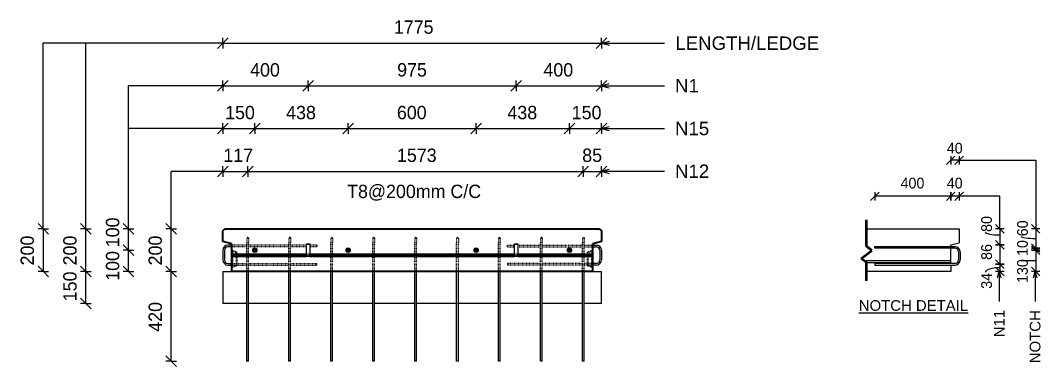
# Model space of a CAD drawing. Header units: millimetres. Extents: x -1273 to 12371, y 1067 to 19111.
# Drawn here: x 2409 to 7192, y 17490 to 19111 of the extents above; entities that cross this region are included whole.
import ezdxf

# ---------------------------------------------------------------- set-up
doc = ezdxf.new("R2010")
doc.units = ezdxf.units.MM
doc.linetypes.add('Dash', pattern=[6.36, 3.18, -3.18])
for name, color, linetype, lineweight in [('A-ANNO-DIMS', 211, 'Continuous', 9), ('A-ANNO-DIMS-25', 211, 'Continuous', 9), ('A-DETL', 90, 'Continuous', 18), ('A-DETL-MBND', 5, 'Continuous', 18), ('A-GENM', 13, 'Continuous', 18), ('A-WALL', 113, 'Continuous', 25), ('A-WALL-HDLN', 110, 'Dash', 25), ('G-ANNO-TEXT', 231, 'Continuous', 9), ('S-BEAM', 12, 'Continuous', 18), ('S-BEAM-HDLN', 1, 'Dash', 18), ('S-RBAR', 171, 'Continuous', 18)]:
    doc.layers.add(name, color=color, linetype=linetype, lineweight=lineweight)
doc.styles.add('Arial', font='arial.ttf', dxfattribs={"height": 62.5})
doc.styles.add('Arial_1', font='arial.ttf', dxfattribs={"height": 50})
doc.styles.add('Nirmala UI Semilight', font='NirmalaS.ttf', dxfattribs={"height": 62.5})
doc.styles.add('Nirmala UI Semilight_1', font='NirmalaS.ttf', dxfattribs={"height": 50})
doc.dimstyles.new('Arrow_Filled_-_2_5_NI_UI', dxfattribs={"dimscale": 304.8, "dimtxt": 65.460247, "dimasz": 0.164042, "dimexe": 0.082021, "dimexo": 0.0625, "dimgap": 0.082021, "dimtad": 1, "dimdec": 4, "dimzin": 0, "dimdsep": 46, "dimtxsty": 'Nirmala UI Semilight', "dimblk1": 'OBLIQUE', "dimblk2": 'OBLIQUE', "dimsah": 1, "dimcen": 0.09, "dimazin": 0, "dimtfac": 1, "dimtdec": 4, "dimtix": 1, "dimtmove": 0, "dimatfit": 3, "dimfxl": 0.082021, "dimfxlon": 1, "dimtvp": 1, "dimtolj": 1, "dimtzin": 0, "dimarcsym": 2})
doc.dimstyles.new('Arrow_Filled_-_2_5_NI_UI_1', dxfattribs={"dimscale": 304.8, "dimtxt": 65.460247, "dimasz": 0.164042, "dimexe": 0.082021, "dimexo": 0.0625, "dimgap": 0.082021, "dimtad": 1, "dimdec": 4, "dimzin": 0, "dimdsep": 46, "dimtxsty": 'Nirmala UI Semilight', "dimblk1": 'OBLIQUE', "dimblk2": 'OBLIQUE', "dimsah": 1, "dimcen": 0.09, "dimazin": 0, "dimtfac": 1, "dimtdec": 4, "dimtix": 1, "dimtmove": 2, "dimatfit": 3, "dimfxl": 0.082021, "dimfxlon": 1, "dimtvp": 1, "dimtolj": 1, "dimtzin": 0, "dimarcsym": 2})

# ---------------------------------------------------------------- blocks, each defined once
blk = doc.blocks.new('RR spread anchor face based - RR-SA-7_5-260-1726841-Elevation Top Copy 1')
at = {"layer": 'A-GENM'}
for p, q in [((-314.2, 18063.1), (-314.2, 18065.6)), ((-314.2, 18065.6), (-298.2, 18065.6)), ((-314.2, 18008.1), (-314.2, 18063.1)), ((-314.2, 18063.1), (-298.2, 18063.1)), ((-298.2, 18065.6), (-298.2, 18063.1)), ((-298.2, 18063.1), (-298.2, 18008.1)), ((-314.2, 18005.6), (-314.2, 18008.1)), ((-314.2, 18008.1), (-298.2, 18008.1)), ((-298.2, 18005.6), (-314.2, 18005.6)), ((-298.2, 18008.1), (-298.2, 18005.6))]:
    blk.add_line(p, q, dxfattribs=at)
blk = doc.blocks.new('DIMBLOCK13-Elevation Top Copy 1')
at = {"layer": 'A-ANNO-DIMS-25'}
for p, q in [((3358.2, 18404.4), (3383.2, 18429.4)), ((3358.2, 18404.4), (3358.2, 18429.4)), ((3475.2, 18404.4), (3500.2, 18429.4)), ((3475.2, 18404.4), (3475.2, 18429.4)), ((3358.2, 18404.4), (3333.2, 18379.4)), ((3358.2, 18404.4), (3475.2, 18404.4)), ((3358.2, 18404.4), (3358.2, 18379.4)), ((3475.2, 18404.4), (3450.2, 18379.4)), ((3475.2, 18404.4), (3475.2, 18379.4))]:
    blk.add_line(p, q, dxfattribs=at)
at = {"layer": 'A-ANNO-DIMS-25', "color": 0, "insert": (3360.8, 18510.9), "char_height": 62.5, "width": 134.253, "attachment_point": 1, "line_spacing_factor": 1.142579, "style": 'Nirmala UI Semilight'}
blk.add_mtext('117', dxfattribs=at)
blk = doc.blocks.new('_Oblique')
at = {"color": 0, "linetype": 'ByBlock', "lineweight": -2}
blk.add_line((-0.5, -0.5), (0.5, 0.5), dxfattribs=at)
blk = doc.blocks.new('DIMBLOCK14-Elevation Top Copy 1')
at = {"layer": 'A-ANNO-DIMS-25'}
for p, q in [((3475.2, 18404.4), (3500.2, 18429.4)), ((3475.2, 18404.4), (3475.2, 18429.4)), ((5048.2, 18404.4), (5073.2, 18429.4)), ((5048.2, 18404.4), (5048.2, 18429.4)), ((3475.2, 18404.4), (3450.2, 18379.4)), ((3475.2, 18404.4), (5048.2, 18404.4)), ((3475.2, 18404.4), (3475.2, 18379.4)), ((5048.2, 18404.4), (5023.2, 18379.4)), ((5048.2, 18404.4), (5048.2, 18379.4))]:
    blk.add_line(p, q, dxfattribs=at)
at = {"layer": 'A-ANNO-DIMS-25', "color": 0, "char_height": 62.5, "attachment_point": 1, "line_spacing_factor": 1.142579, "style": 'Nirmala UI Semilight'}
for s, insert, width in [('1573', (4174.8, 18510.9), 208.521), ('T8@200mm C/C', (3941, 18341.9), 769.812)]:
    blk.add_mtext(s, dxfattribs=dict(at, insert=insert, width=width))
blk = doc.blocks.new('DIMBLOCK15-Elevation Top Copy 1')
at = {"layer": 'A-ANNO-DIMS-25'}
for p, q in [((5048.2, 18404.4), (5073.2, 18429.4)), ((5048.2, 18404.4), (5048.2, 18429.4)), ((5133.2, 18404.4), (5158.2, 18429.4)), ((5133.2, 18404.4), (5133.2, 18429.4)), ((5048.2, 18404.4), (5023.2, 18379.4)), ((5048.2, 18404.4), (5133.2, 18404.4)), ((5048.2, 18404.4), (5048.2, 18379.4)), ((5133.2, 18404.4), (5108.2, 18379.4)), ((5133.2, 18404.4), (5133.2, 18379.4))]:
    blk.add_line(p, q, dxfattribs=at)
at = {"layer": 'A-ANNO-DIMS-25', "color": 0, "insert": (5043.1, 18510.9), "char_height": 62.5, "width": 114.258, "attachment_point": 1, "line_spacing_factor": 1.142579, "style": 'Nirmala UI Semilight'}
blk.add_mtext('85', dxfattribs=at)
blk = doc.blocks.new('DIMBLOCK16-Elevation Top Copy 1')
at = {"layer": 'A-ANNO-DIMS-25'}
for p, q in [((3358.2, 18604.4), (3383.2, 18629.4)), ((3358.2, 18604.4), (3358.2, 18629.4)), ((3508.2, 18604.4), (3533.2, 18629.4)), ((3508.2, 18604.4), (3508.2, 18629.4)), ((3358.2, 18604.4), (3333.2, 18579.4)), ((3358.2, 18604.4), (3508.2, 18604.4)), ((3358.2, 18604.4), (3358.2, 18579.4)), ((3508.2, 18604.4), (3483.2, 18579.4)), ((3508.2, 18604.4), (3508.2, 18579.4))]:
    blk.add_line(p, q, dxfattribs=at)
at = {"layer": 'A-ANNO-DIMS-25', "color": 0, "insert": (3369, 18710.9), "char_height": 62.5, "width": 154.248, "attachment_point": 1, "line_spacing_factor": 1.142579, "style": 'Nirmala UI Semilight'}
blk.add_mtext('150', dxfattribs=at)
blk = doc.blocks.new('DIMBLOCK17-Elevation Top Copy 1')
at = {"layer": 'A-ANNO-DIMS-25'}
for p, q in [((3508.2, 18604.4), (3533.2, 18629.4)), ((3508.2, 18604.4), (3508.2, 18629.4)), ((3945.7, 18604.4), (3970.7, 18629.4)), ((3945.7, 18604.4), (3945.7, 18629.4)), ((3508.2, 18604.4), (3483.2, 18579.4)), ((3508.2, 18604.4), (3945.7, 18604.4)), ((3508.2, 18604.4), (3508.2, 18579.4)), ((3945.7, 18604.4), (3920.7, 18579.4)), ((3945.7, 18604.4), (3945.7, 18579.4))]:
    blk.add_line(p, q, dxfattribs=at)
at = {"layer": 'A-ANNO-DIMS-25', "color": 0, "insert": (3655, 18710.9), "char_height": 62.5, "width": 172.815, "attachment_point": 1, "line_spacing_factor": 1.142579, "style": 'Nirmala UI Semilight'}
blk.add_mtext('438', dxfattribs=at)
blk = doc.blocks.new('DIMBLOCK18-Elevation Top Copy 1')
at = {"layer": 'A-ANNO-DIMS-25'}
for p, q in [((3945.7, 18604.4), (3970.7, 18629.4)), ((3945.7, 18604.4), (3945.7, 18629.4)), ((4545.7, 18604.4), (4570.7, 18629.4)), ((4545.7, 18604.4), (4545.7, 18629.4)), ((3945.7, 18604.4), (3920.7, 18579.4)), ((3945.7, 18604.4), (4545.7, 18604.4)), ((3945.7, 18604.4), (3945.7, 18579.4)), ((4545.7, 18604.4), (4520.7, 18579.4)), ((4545.7, 18604.4), (4545.7, 18579.4))]:
    blk.add_line(p, q, dxfattribs=at)
at = {"layer": 'A-ANNO-DIMS-25', "color": 0, "insert": (4174.3, 18710.9), "char_height": 62.5, "width": 171.387, "attachment_point": 1, "line_spacing_factor": 1.142579, "style": 'Nirmala UI Semilight'}
blk.add_mtext('600', dxfattribs=at)
blk = doc.blocks.new('DIMBLOCK19-Elevation Top Copy 1')
at = {"layer": 'A-ANNO-DIMS-25'}
for p, q in [((4545.7, 18604.4), (4570.7, 18629.4)), ((4545.7, 18604.4), (4545.7, 18629.4)), ((4983.2, 18604.4), (5008.2, 18629.4)), ((4983.2, 18604.4), (4983.2, 18629.4)), ((4545.7, 18604.4), (4520.7, 18579.4)), ((4545.7, 18604.4), (4983.2, 18604.4)), ((4545.7, 18604.4), (4545.7, 18579.4)), ((4983.2, 18604.4), (4958.2, 18579.4)), ((4983.2, 18604.4), (4983.2, 18579.4))]:
    blk.add_line(p, q, dxfattribs=at)
at = {"layer": 'A-ANNO-DIMS-25', "color": 0, "insert": (4692.5, 18710.9), "char_height": 62.5, "width": 172.815, "attachment_point": 1, "line_spacing_factor": 1.142579, "style": 'Nirmala UI Semilight'}
blk.add_mtext('438', dxfattribs=at)
blk = doc.blocks.new('DIMBLOCK20-Elevation Top Copy 1')
at = {"layer": 'A-ANNO-DIMS-25'}
for p, q in [((4983.2, 18604.4), (5008.2, 18629.4)), ((4983.2, 18604.4), (4983.2, 18629.4)), ((5133.2, 18604.4), (5158.2, 18629.4)), ((5133.2, 18604.4), (5133.2, 18629.4)), ((4983.2, 18604.4), (4958.2, 18579.4)), ((4983.2, 18604.4), (5133.2, 18604.4)), ((4983.2, 18604.4), (4983.2, 18579.4)), ((5133.2, 18604.4), (5108.2, 18579.4)), ((5133.2, 18604.4), (5133.2, 18579.4))]:
    blk.add_line(p, q, dxfattribs=at)
at = {"layer": 'A-ANNO-DIMS-25', "color": 0, "insert": (4994, 18710.9), "char_height": 62.5, "width": 154.248, "attachment_point": 1, "line_spacing_factor": 1.142579, "style": 'Nirmala UI Semilight'}
blk.add_mtext('150', dxfattribs=at)
blk = doc.blocks.new('DIMBLOCK21-Elevation Top Copy 1')
at = {"layer": 'A-ANNO-DIMS-25'}
for p, q in [((3358.2, 18804.4), (3333.2, 18779.4)), ((3358.2, 18804.4), (3383.2, 18829.4)), ((3358.2, 18804.4), (3358.2, 18829.4)), ((3358.2, 18804.4), (3758.2, 18804.4)), ((3358.2, 18804.4), (3358.2, 18779.4)), ((3758.2, 18804.4), (3733.2, 18779.4)), ((3758.2, 18804.4), (3783.2, 18829.4)), ((3758.2, 18804.4), (3758.2, 18829.4)), ((3758.2, 18804.4), (3758.2, 18779.4))]:
    blk.add_line(p, q, dxfattribs=at)
at = {"layer": 'A-ANNO-DIMS-25', "color": 0, "insert": (3486.2, 18910.9), "char_height": 62.5, "width": 172.815, "attachment_point": 1, "line_spacing_factor": 1.142579, "style": 'Nirmala UI Semilight'}
blk.add_mtext('400', dxfattribs=at)
blk = doc.blocks.new('DIMBLOCK22-Elevation Top Copy 1')
at = {"layer": 'A-ANNO-DIMS-25'}
for p, q in [((3758.2, 18804.4), (3733.2, 18779.4)), ((3758.2, 18804.4), (3783.2, 18829.4)), ((3758.2, 18804.4), (3758.2, 18829.4)), ((3758.2, 18804.4), (4733.2, 18804.4)), ((3758.2, 18804.4), (3758.2, 18779.4)), ((4733.2, 18804.4), (4708.2, 18779.4)), ((4733.2, 18804.4), (4758.2, 18829.4)), ((4733.2, 18804.4), (4733.2, 18829.4)), ((4733.2, 18804.4), (4733.2, 18779.4))]:
    blk.add_line(p, q, dxfattribs=at)
at = {"layer": 'A-ANNO-DIMS-25', "color": 0, "insert": (4175.5, 18910.9), "char_height": 62.5, "width": 168.53, "attachment_point": 1, "line_spacing_factor": 1.142579, "style": 'Nirmala UI Semilight'}
blk.add_mtext('975', dxfattribs=at)
blk = doc.blocks.new('DIMBLOCK23-Elevation Top Copy 1')
at = {"layer": 'A-ANNO-DIMS-25'}
for p, q in [((4733.2, 18804.4), (4708.2, 18779.4)), ((4733.2, 18804.4), (4758.2, 18829.4)), ((4733.2, 18804.4), (4733.2, 18829.4)), ((4733.2, 18804.4), (5133.2, 18804.4)), ((4733.2, 18804.4), (4733.2, 18779.4)), ((5133.2, 18804.4), (5108.2, 18779.4)), ((5133.2, 18804.4), (5158.2, 18829.4)), ((5133.2, 18804.4), (5133.2, 18829.4)), ((5133.2, 18804.4), (5133.2, 18779.4))]:
    blk.add_line(p, q, dxfattribs=at)
at = {"layer": 'A-ANNO-DIMS-25', "color": 0, "insert": (4861.2, 18910.9), "char_height": 62.5, "width": 172.815, "attachment_point": 1, "line_spacing_factor": 1.142579, "style": 'Nirmala UI Semilight'}
blk.add_mtext('400', dxfattribs=at)
blk = doc.blocks.new('DIMBLOCK24-Elevation Top Copy 1')
at = {"layer": 'A-ANNO-DIMS-25'}
for p, q in [((3358.2, 19004.4), (3333.2, 18979.4)), ((3358.2, 19004.4), (3383.2, 19029.4)), ((3358.2, 19004.4), (3358.2, 19029.4)), ((3358.2, 19004.4), (5133.2, 19004.4)), ((3358.2, 19004.4), (3358.2, 18979.4)), ((5133.2, 19004.4), (5108.2, 18979.4)), ((5133.2, 19004.4), (5158.2, 19029.4)), ((5133.2, 19004.4), (5133.2, 19029.4)), ((5133.2, 19004.4), (5133.2, 18979.4))]:
    blk.add_line(p, q, dxfattribs=at)
at = {"layer": 'A-ANNO-DIMS-25', "color": 0, "insert": (4160.1, 19110.9), "char_height": 62.5, "width": 205.664, "attachment_point": 1, "line_spacing_factor": 1.142579, "style": 'Nirmala UI Semilight'}
blk.add_mtext('1775', dxfattribs=at)
blk = doc.blocks.new('DIMBLOCK25-Elevation Top Copy 1')
at = {"layer": 'A-ANNO-DIMS-25'}
for p, q in [((3116.7, 17935.4), (3091.7, 17960.4)), ((3116.7, 17935.4), (3091.7, 17935.4)), ((3116.7, 17515.4), (3116.7, 17935.4)), ((3116.7, 17935.4), (3141.7, 17910.4)), ((3116.7, 17935.4), (3141.7, 17935.4)), ((3116.7, 17515.4), (3091.7, 17540.4)), ((3116.7, 17515.4), (3091.7, 17515.4)), ((3116.7, 17515.4), (3141.7, 17490.4)), ((3116.7, 17515.4), (3141.7, 17515.4))]:
    blk.add_line(p, q, dxfattribs=at)
at = {"layer": 'A-ANNO-DIMS-25', "color": 0, "insert": (3010.1, 17653.4), "char_height": 62.5, "width": 172.815, "attachment_point": 1, "rotation": 90, "line_spacing_factor": 1.142579, "style": 'Nirmala UI Semilight'}
blk.add_mtext('420', dxfattribs=at)
blk = doc.blocks.new('DIMBLOCK26-Elevation Top Copy 1')
at = {"layer": 'A-ANNO-DIMS-25'}
for p, q in [((3116.7, 18135.4), (3091.7, 18160.4)), ((3116.7, 18135.4), (3091.7, 18135.4)), ((3116.7, 17935.4), (3116.7, 18135.4)), ((3116.7, 18135.4), (3141.7, 18110.4)), ((3116.7, 18135.4), (3141.7, 18135.4)), ((3116.7, 17935.4), (3091.7, 17960.4)), ((3116.7, 17935.4), (3091.7, 17935.4)), ((3116.7, 17935.4), (3141.7, 17910.4)), ((3116.7, 17935.4), (3141.7, 17935.4))]:
    blk.add_line(p, q, dxfattribs=at)
at = {"layer": 'A-ANNO-DIMS-25', "color": 0, "insert": (3010.1, 17964), "char_height": 62.5, "width": 171.387, "attachment_point": 1, "rotation": 90, "line_spacing_factor": 1.142579, "style": 'Nirmala UI Semilight'}
blk.add_mtext('200', dxfattribs=at)
blk = doc.blocks.new('DIMBLOCK27-Elevation Top Copy 1')
at = {"layer": 'A-ANNO-DIMS-25'}
for p, q in [((2916.7, 18035.4), (2891.7, 18060.4)), ((2916.7, 18035.4), (2891.7, 18035.4)), ((2916.7, 17935.4), (2916.7, 18035.4)), ((2916.7, 18035.4), (2941.7, 18010.4)), ((2916.7, 18035.4), (2941.7, 18035.4)), ((2916.7, 17935.4), (2891.7, 17960.4)), ((2916.7, 17935.4), (2891.7, 17935.4)), ((2916.7, 17935.4), (2941.7, 17910.4)), ((2916.7, 17935.4), (2941.7, 17935.4))]:
    blk.add_line(p, q, dxfattribs=at)
at = {"layer": 'A-ANNO-DIMS-25', "color": 0, "insert": (2810.1, 17891.9), "char_height": 62.5, "width": 154.248, "attachment_point": 1, "rotation": 90, "line_spacing_factor": 1.142579, "style": 'Nirmala UI Semilight'}
blk.add_mtext('100', dxfattribs=at)
blk = doc.blocks.new('DIMBLOCK28-Elevation Top Copy 1')
at = {"layer": 'A-ANNO-DIMS-25'}
for p, q in [((2916.7, 18135.4), (2891.7, 18160.4)), ((2916.7, 18135.4), (2891.7, 18135.4)), ((2916.7, 18035.4), (2916.7, 18135.4)), ((2916.7, 18135.4), (2941.7, 18110.4)), ((2916.7, 18135.4), (2941.7, 18135.4)), ((2916.7, 18035.4), (2891.7, 18060.4)), ((2916.7, 18035.4), (2891.7, 18035.4)), ((2916.7, 18035.4), (2941.7, 18010.4)), ((2916.7, 18035.4), (2941.7, 18035.4))]:
    blk.add_line(p, q, dxfattribs=at)
at = {"layer": 'A-ANNO-DIMS-25', "color": 0, "insert": (2810.1, 18049.1), "char_height": 62.5, "width": 154.248, "attachment_point": 1, "rotation": 90, "line_spacing_factor": 1.142579, "style": 'Nirmala UI Semilight'}
blk.add_mtext('100', dxfattribs=at)
blk = doc.blocks.new('DIMBLOCK29-Elevation Top Copy 1')
at = {"layer": 'A-ANNO-DIMS-25'}
for p, q in [((2716.7, 17935.4), (2691.7, 17960.4)), ((2716.7, 17935.4), (2691.7, 17935.4)), ((2716.7, 17785.4), (2716.7, 17935.4)), ((2716.7, 17935.4), (2741.7, 17910.4)), ((2716.7, 17935.4), (2741.7, 17935.4)), ((2716.7, 17785.4), (2691.7, 17810.4)), ((2716.7, 17785.4), (2691.7, 17785.4)), ((2716.7, 17785.4), (2741.7, 17760.4)), ((2716.7, 17785.4), (2741.7, 17785.4))]:
    blk.add_line(p, q, dxfattribs=at)
at = {"layer": 'A-ANNO-DIMS-25', "color": 0, "insert": (2610.1, 17796.2), "char_height": 62.5, "width": 154.248, "attachment_point": 1, "rotation": 90, "line_spacing_factor": 1.142579, "style": 'Nirmala UI Semilight'}
blk.add_mtext('150', dxfattribs=at)
blk = doc.blocks.new('DIMBLOCK30-Elevation Top Copy 1')
at = {"layer": 'A-ANNO-DIMS-25'}
for p, q in [((2716.7, 18135.4), (2691.7, 18160.4)), ((2716.7, 18135.4), (2691.7, 18135.4)), ((2716.7, 17935.4), (2716.7, 18135.4)), ((2716.7, 18135.4), (2741.7, 18110.4)), ((2716.7, 18135.4), (2741.7, 18135.4)), ((2716.7, 17935.4), (2691.7, 17960.4)), ((2716.7, 17935.4), (2691.7, 17935.4)), ((2716.7, 17935.4), (2741.7, 17910.4)), ((2716.7, 17935.4), (2741.7, 17935.4))]:
    blk.add_line(p, q, dxfattribs=at)
at = {"layer": 'A-ANNO-DIMS-25', "color": 0, "insert": (2610.1, 17964), "char_height": 62.5, "width": 171.387, "attachment_point": 1, "rotation": 90, "line_spacing_factor": 1.142579, "style": 'Nirmala UI Semilight'}
blk.add_mtext('200', dxfattribs=at)
blk = doc.blocks.new('DIMBLOCK31-Elevation Top Copy 1')
at = {"layer": 'A-ANNO-DIMS-25'}
for p, q in [((2516.7, 18135.4), (2491.7, 18160.4)), ((2516.7, 18135.4), (2491.7, 18135.4)), ((2516.7, 17935.4), (2516.7, 18135.4)), ((2516.7, 18135.4), (2541.7, 18110.4)), ((2516.7, 18135.4), (2541.7, 18135.4)), ((2516.7, 17935.4), (2491.7, 17960.4)), ((2516.7, 17935.4), (2491.7, 17935.4)), ((2516.7, 17935.4), (2541.7, 17910.4)), ((2516.7, 17935.4), (2541.7, 17935.4))]:
    blk.add_line(p, q, dxfattribs=at)
at = {"layer": 'A-ANNO-DIMS-25', "color": 0, "insert": (2410.1, 17964), "char_height": 62.5, "width": 171.387, "attachment_point": 1, "rotation": 90, "line_spacing_factor": 1.142579, "style": 'Nirmala UI Semilight'}
blk.add_mtext('200', dxfattribs=at)

msp = doc.modelspace()

# ---------------------------------------------------------------- hatches: boundary and pattern name
at = {"layer": 'S-RBAR'}
h = msp.add_hatch(color=256, dxfattribs=at)
edge = h.paths.add_edge_path()
edge.add_arc((3508.24656, 18035.4305), 10, 0, 360)
for points in [[(3508.24656, 18025.4305), (3515.31763, 18028.35943), (3518.24656, 18035.4305), (3515.31763, 18042.50157), (3508.24656, 18045.4305), (3501.1755, 18042.50157), (3498.24656, 18035.4305), (3501.1755, 18028.35943)], [(3945.74656, 18025.4305), (3952.81763, 18028.35943), (3955.74656, 18035.4305), (3952.81763, 18042.50157), (3945.74656, 18045.4305), (3938.6755, 18042.50157), (3935.74656, 18035.4305), (3938.6755, 18028.35943)], [(4545.74656, 18025.4305), (4552.81763, 18028.35943), (4555.74656, 18035.4305), (4552.81763, 18042.50157), (4545.74656, 18045.4305), (4538.6755, 18042.50157), (4535.74656, 18035.4305), (4538.6755, 18028.35943)], [(4983.24656, 18025.4305), (4990.31763, 18028.35943), (4993.24656, 18035.4305), (4990.31763, 18042.50157), (4983.24656, 18045.4305), (4976.1755, 18042.50157), (4973.24656, 18035.4305), (4976.1755, 18028.35943)]]:
    msp.add_hatch(color=256, dxfattribs=at).paths.add_polyline_path(points)
h = msp.add_hatch(color=256, dxfattribs=at)
edge = h.paths.add_edge_path()
edge.add_arc((3945.74656, 18035.4305), 10, 0, 360)
h = msp.add_hatch(color=256, dxfattribs=at)
edge = h.paths.add_edge_path()
edge.add_arc((4545.74656, 18035.4305), 10, 0, 360)
h = msp.add_hatch(color=256, dxfattribs=at)
edge = h.paths.add_edge_path()
edge.add_arc((4983.24656, 18035.4305), 10, 0, 360)

# ---------------------------------------------------------------- linework, layer by layer
at = {"layer": 'A-DETL', "color": 7}
for p, q in [((6770.74777, 18456.10216), (6790.74777, 18476.10216)), ((6770.74777, 18476.10216), (6770.74777, 18456.10216)), ((6830.74777, 18476.10216), (6810.74777, 18456.10216)), ((6810.74777, 18476.10216), (6810.74777, 18456.10216)), ((6770.74777, 18456.10216), (6750.74777, 18436.10216)), ((6810.74777, 18456.10216), (6770.74777, 18456.10216)), ((6770.74777, 18456.10216), (6770.74777, 18436.10216)), ((6810.74777, 18456.10216), (6790.74777, 18436.10216)), ((6810.74777, 18456.10216), (6810.74777, 18436.10216)), ((6810.74777, 18456.10216), (7168.99593, 18456.10216)), ((7168.99593, 18456.10216), (7168.99593, 18135.4305)), ((6414.74777, 18287.54776), (6394.74777, 18267.54776)), ((6414.74777, 18307.54776), (6414.74777, 18287.54776)), ((6414.74777, 18287.54776), (6434.74777, 18307.54776)), ((6770.74777, 18287.54776), (6414.74777, 18287.54776)), ((6414.74777, 18287.54776), (6414.74777, 18267.54776)), ((6770.74777, 18287.54776), (6750.74777, 18267.54776)), ((6750.74777, 18267.54776), (6770.74777, 18287.54776)), ((6770.74777, 18287.54776), (6770.74777, 18307.54776)), ((6770.74777, 18307.54776), (6770.74777, 18287.54776)), ((6770.74777, 18287.54776), (6790.74777, 18307.54776)), ((6790.74777, 18307.54776), (6770.74777, 18287.54776)), ((6810.74777, 18287.54776), (6770.74777, 18287.54776)), ((6770.74777, 18287.54776), (6770.74777, 18267.54776)), ((6770.74777, 18267.54776), (6770.74777, 18287.54776)), ((6790.74777, 18267.54776), (6810.74777, 18287.54776)), ((6810.74777, 18307.54776), (6810.74777, 18287.54776)), ((6810.74777, 18287.54776), (6830.74777, 18307.54776)), ((6810.74777, 18287.54776), (6810.74777, 18267.54776)), ((7000.65313, 18287.54776), (6810.74777, 18287.54776)), ((7000.65313, 18135.4305), (7000.65313, 18287.54776)), ((6375.74777, 18135.4305), (6810.74777, 18135.4305)), ((6810.74777, 18135.4305), (6810.74777, 18070.4305)), ((7000.65313, 18135.4305), (6980.65313, 18155.4305)), ((7000.65313, 18135.4305), (6980.65313, 18135.4305)), ((7020.65313, 18115.4305), (7000.65313, 18135.4305)), ((7000.65313, 18135.4305), (7000.65313, 18060.56257)), ((7020.65313, 18135.4305), (7000.65313, 18135.4305)), ((7168.99593, 18135.4305), (7148.99593, 18155.4305)), ((7168.99593, 18135.4305), (7148.99593, 18135.4305)), ((7188.99593, 18115.4305), (7168.99593, 18135.4305)), ((7168.99593, 18135.4305), (7168.99593, 18045.4305)), ((7188.99593, 18135.4305), (7168.99593, 18135.4305)), ((7000.65313, 18060.56257), (6980.65313, 18080.56257)), ((6980.65313, 18080.56257), (7000.65313, 18060.56257)), ((6414.74777, 18044.06257), (6414.74777, 18052.06257)), ((6414.74777, 18052.06257), (6790.74777, 18052.06257)), ((6790.74777, 18044.06257), (6414.74777, 18044.06257)), ((6770.74777, 18060.4305), (6810.74777, 18070.4305)), ((6770.74777, 17973.4305), (6770.74777, 18060.4305)), ((7000.65313, 18060.56257), (6980.65313, 18060.56257)), ((6980.65313, 18060.56257), (7000.65313, 18060.56257)), ((7000.65313, 18060.56257), (7020.65313, 18060.56257)), ((7020.65313, 18060.56257), (7000.65313, 18060.56257)), ((7000.65313, 18060.56257), (7020.65313, 18040.56257)), ((7020.65313, 18040.56257), (7000.65313, 18060.56257)), ((7000.65313, 18060.56257), (7000.65313, 17969.4305)), ((7168.99593, 18045.4305), (7148.99593, 18065.4305)), ((7148.99593, 18065.4305), (7168.99593, 18045.4305)), ((7168.99593, 18035.4305), (7148.99593, 18055.4305)), ((7148.99593, 18055.4305), (7168.99593, 18035.4305)), ((7168.99593, 18045.4305), (7148.99593, 18045.4305)), ((7148.99593, 18045.4305), (7168.99593, 18045.4305)), ((7168.99593, 18035.4305), (7148.99593, 18035.4305)), ((7148.99593, 18035.4305), (7168.99593, 18035.4305)), ((7168.99593, 18045.4305), (7188.99593, 18045.4305)), ((7188.99593, 18045.4305), (7168.99593, 18045.4305)), ((7168.99593, 18045.4305), (7188.99593, 18025.4305)), ((7188.99593, 18025.4305), (7168.99593, 18045.4305)), ((7168.99593, 18045.4305), (7168.99593, 18035.4305)), ((7168.99593, 18035.4305), (7188.99593, 18035.4305)), ((7188.99593, 18035.4305), (7168.99593, 18035.4305)), ((7168.99593, 18035.4305), (7188.99593, 18015.4305)), ((7188.99593, 18015.4305), (7168.99593, 18035.4305)), ((7168.99593, 18035.4305), (7168.99593, 17935.4305)), ((6770.74777, 17985.55017), (6364.78821, 17985.55017)), ((6806.74777, 18028.06257), (6806.74777, 17989.4305)), ((6814.74777, 18028.06257), (6814.74777, 17989.4305)), ((7000.65313, 17969.4305), (6980.65313, 17989.4305)), ((6980.65313, 17989.4305), (7000.65313, 17969.4305)), ((6770.74777, 17975.55017), (6375.74777, 17975.55017)), ((6790.74777, 17973.4305), (6414.74777, 17973.4305)), ((6414.74777, 17973.4305), (6414.74777, 17965.4305)), ((6414.74777, 17965.4305), (6790.74777, 17965.4305)), ((6770.74777, 17965.4305), (6770.74777, 17935.4305)), ((7000.65313, 17969.4305), (6980.65313, 17969.4305)), ((6980.65313, 17969.4305), (7000.65313, 17969.4305)), ((7000.65313, 17935.4305), (6980.65313, 17955.4305)), ((6989.68624, 17906.51119), (6997.72472, 17936.51119)), ((6997.72472, 17936.51119), (6997.72472, 17795.96958)), ((6997.72472, 17936.51119), (7005.7632, 17906.51119)), ((7000.65313, 17969.4305), (7020.65313, 17969.4305)), ((7020.65313, 17969.4305), (7000.65313, 17969.4305)), ((7000.65313, 17969.4305), (7020.65313, 17949.4305)), ((7020.65313, 17949.4305), (7000.65313, 17969.4305)), ((7000.65313, 17969.4305), (7000.65313, 17935.4305)), ((7168.99593, 17935.4305), (7148.99593, 17955.4305)), ((7158.02905, 17906.51119), (7166.06753, 17936.51119)), ((7166.06753, 17936.51119), (7166.06753, 17795.96958)), ((7166.06753, 17936.51119), (7174.106, 17906.51119)), ((6770.74777, 17935.4305), (6375.74777, 17935.4305)), ((7000.65313, 17935.4305), (6980.65313, 17935.4305)), ((7020.65313, 17935.4305), (7000.65313, 17935.4305)), ((7000.65313, 17935.4305), (7020.65313, 17915.4305)), ((7168.99593, 17935.4305), (7148.99593, 17935.4305)), ((7188.99593, 17935.4305), (7168.99593, 17935.4305)), ((7168.99593, 17935.4305), (7188.99593, 17915.4305)), ((6997.72472, 17795.96958), (6997.72472, 17794.56958)), ((7166.06753, 17795.96958), (7166.06753, 17794.67791))]:
    msp.add_line(p, q, dxfattribs=at)
at = {"layer": 'A-DETL', "color": 250, "lineweight": 35}
for p, q in [((6375.74777, 18053.5305), (6375.74777, 18177.54776)), ((6350.34777, 17996.3805), (6401.14777, 18034.4805)), ((6401.14777, 18034.4805), (6375.74777, 18053.5305)), ((6375.74777, 17977.3305), (6350.34777, 17996.3805)), ((6375.74777, 17892.3305), (6375.74777, 17977.3305))]:
    msp.add_line(p, q, dxfattribs=at)
at = {"layer": 'A-DETL', "color": 7}
for centre, radius, start, end in [((6790.74777, 18028.06257), 24, 0, 90), ((6790.74777, 18028.06257), 16, 0, 90), ((6790.74777, 17989.4305), 16, 270, 0), ((6790.74777, 17989.4305), 24, 270, 0)]:
    msp.add_arc(centre, radius, start, end, dxfattribs=at)
for centre, ratio, start_param, end_param in [((7000.65313, 18120.89979), 0.2093446084, 3.1415926536, 4.7123889804), ((7168.99593, 18100.51088), 0.149101642, 3.1415926536, 4.7123889804), ((7168.99593, 17984.53679), 0.0132191917, 1.5707963268, 3.1415926536), ((7000.65313, 17931.76408), 0.305682633, 1.5707963268, 3.1415926536)]:
    msp.add_ellipse(centre, major_axis=(67.60745, 0), ratio=ratio, start_param=start_param, end_param=end_param, dxfattribs=at)
at = {"layer": 'A-DETL-MBND'}
for p, q in [((2516.67589, 18135.4305), (2516.67589, 19004.38183)), ((3358.24656, 19004.38183), (2516.67589, 19004.38183)), ((2716.67589, 18135.4305), (2716.67589, 19004.38183)), ((2916.67589, 18135.4305), (2916.67589, 18804.38183)), ((3358.24656, 18804.38183), (2916.67589, 18804.38183)), ((3358.24656, 18604.38183), (2916.67589, 18604.38183)), ((3116.67589, 18135.4305), (3116.67589, 18404.38183)), ((3358.24656, 18404.38183), (3116.67589, 18404.38183)), ((3471.18328, 17515.4305), (3471.98328, 17515.4305))]:
    msp.add_line(p, q, dxfattribs=at)
at = {"layer": 'A-WALL'}
for p, q in [((3358.24656, 18125.42792), (3368.24915, 18135.4305)), ((3368.24915, 18135.4305), (5123.24398, 18135.4305)), ((5123.24398, 18135.4305), (5133.24656, 18125.42792)), ((3358.24656, 18075.4305), (3358.24656, 18125.42792)), ((5133.24656, 18125.42792), (5133.24656, 18075.4305)), ((3398.24656, 18065.4305), (3358.24656, 18075.4305)), ((3398.24656, 18065.4305), (3398.24656, 17935.4305)), ((5133.24656, 18075.4305), (5093.24656, 18065.4305)), ((5093.24656, 17935.4305), (5093.24656, 18065.4305)), ((3750.24656, 18015.55017), (3398.24656, 18015.55017)), ((3750.24656, 18005.55017), (3398.24656, 18005.55017)), ((4725.24656, 18015.55017), (3766.24656, 18015.55017)), ((4725.24656, 18005.55017), (3766.24656, 18005.55017)), ((5093.24656, 18015.55017), (4741.24656, 18015.55017)), ((5093.24656, 18005.55017), (4741.24656, 18005.55017)), ((5093.24656, 17935.4305), (3398.24656, 17935.4305))]:
    msp.add_line(p, q, dxfattribs=at)
at = {"layer": 'A-WALL-HDLN'}
for p, q in [((3398.24656, 18035.4305), (3423.24656, 18025.4305)), ((3403.55471, 18015.59978), (3403.55471, 18033.25715)), ((5068.24656, 18025.4305), (5093.19695, 18035.41066)), ((5087.93841, 18033.25715), (5087.93841, 18015.59978)), ((3403.55471, 18005.59978), (3403.55471, 18015.50056)), ((3403.55471, 17973.48011), (3403.55471, 18005.50056)), ((3423.24656, 18015.59978), (3423.24656, 18025.4305)), ((3423.24656, 18005.59978), (3423.24656, 18015.50056)), ((3423.24656, 17973.48011), (3423.24656, 18005.50056)), ((3766.19695, 18015.55017), (3750.29617, 18015.55017)), ((4741.19695, 18015.55017), (4725.29617, 18015.55017)), ((5068.24656, 18025.4305), (5068.24656, 18015.59978)), ((5068.24656, 18015.50056), (5068.24656, 18005.59978)), ((5068.24656, 18005.50056), (5068.24656, 17973.48011)), ((5087.93841, 18015.50056), (5087.93841, 18005.59978)), ((5087.93841, 18005.50056), (5087.93841, 17973.48011)), ((3398.24656, 17955.4305), (3423.12254, 17965.38089)), ((3403.55471, 17965.48011), (3403.55471, 17973.38089)), ((3403.55471, 17957.60385), (3403.55471, 17965.38089)), ((3423.24656, 17965.4305), (3423.24656, 17973.38089)), ((5068.24656, 17973.38089), (5068.24656, 17965.4305)), ((5068.37059, 17965.38089), (5093.19695, 17955.45035)), ((5087.93841, 17973.38089), (5087.93841, 17965.48011)), ((5087.93841, 17965.38089), (5087.93841, 17957.60385))]:
    msp.add_line(p, q, dxfattribs=at)
at = {"layer": 'G-ANNO-TEXT', "color": 10}
for p, q in [((5133.13655, 19004.50127), (5170.63655, 19014.54936)), ((5133.13655, 19004.50127), (5170.63655, 18994.45317)), ((5133.13655, 19004.50127), (5429.56608, 19004.50127)), ((5131.88655, 18804.97714), (5169.38655, 18815.02523)), ((5131.88655, 18804.97714), (5169.38655, 18794.92904)), ((5131.88655, 18804.97714), (5428.31608, 18804.97714)), ((5131.88655, 18604.97714), (5169.38655, 18615.02523)), ((5131.88655, 18604.97714), (5169.38655, 18594.92904)), ((5131.88655, 18604.97714), (5428.31608, 18604.97714)), ((5131.88655, 18404.97714), (5169.38655, 18415.02523)), ((5131.88655, 18404.97714), (5169.38655, 18394.92904)), ((5131.88655, 18404.97714), (5428.31608, 18404.97714))]:
    msp.add_line(p, q, dxfattribs=at)
at = {"layer": 'S-BEAM'}
for p, q in [((3358.24656, 17935.4305), (3398.19695, 17935.4305)), ((3358.24656, 17935.4305), (3358.24656, 17785.4305)), ((5093.24656, 17935.4305), (5133.24656, 17935.4305)), ((5133.24656, 17785.4305), (5133.24656, 17935.4305)), ((3471.18328, 17785.4305), (3358.24656, 17785.4305)), ((3667.81619, 17785.4305), (3479.18328, 17785.4305)), ((3864.4491, 17785.4305), (3675.81619, 17785.4305)), ((4061.08201, 17785.4305), (3872.49871, 17785.4305)), ((4257.71492, 17785.4305), (4069.13162, 17785.4305)), ((4454.34783, 17785.4305), (4265.76453, 17785.4305)), ((4650.98074, 17785.4305), (4462.39744, 17785.4305)), ((4847.61365, 17785.4305), (4658.98074, 17785.4305)), ((5044.24656, 17785.4305), (4855.61365, 17785.4305)), ((5133.24656, 17785.4305), (5052.24656, 17785.4305))]:
    msp.add_line(p, q, dxfattribs=at)
at = {"layer": 'S-BEAM-HDLN'}
for p, q in [((3479.13367, 17785.4305), (3471.23289, 17785.4305)), ((3675.76658, 17785.4305), (3667.8658, 17785.4305)), ((3872.39949, 17785.4305), (3864.49871, 17785.4305)), ((4069.0324, 17785.4305), (4061.13162, 17785.4305)), ((4265.66531, 17785.4305), (4257.76453, 17785.4305)), ((4462.29822, 17785.4305), (4454.39744, 17785.4305)), ((4658.93113, 17785.4305), (4651.03035, 17785.4305)), ((4855.56404, 17785.4305), (4847.66326, 17785.4305)), ((5052.19695, 17785.4305), (5044.29617, 17785.4305))]:
    msp.add_line(p, q, dxfattribs=at)
at = {"layer": 'S-RBAR', "linetype": 'Dash'}
for p, q in [((3471.18328, 18091.4305), (3471.18328, 18071.4305)), ((3479.18328, 18091.4305), (3479.18328, 18071.4305)), ((3667.81619, 18091.4305), (3667.81619, 18071.4305)), ((3675.81619, 18091.4305), (3675.81619, 18071.4305)), ((3864.4491, 18091.4305), (3864.4491, 18071.4305)), ((3872.4491, 18091.4305), (3872.4491, 18071.4305)), ((4061.08201, 18091.4305), (4061.08201, 18071.4305)), ((4069.08201, 18091.4305), (4069.08201, 18071.4305)), ((4257.71492, 18091.4305), (4257.71492, 18071.4305)), ((4265.71492, 18091.4305), (4265.71492, 18071.4305)), ((4454.34783, 18091.4305), (4454.34783, 18071.4305)), ((4462.34783, 18091.4305), (4462.34783, 18071.4305)), ((4650.98074, 18091.4305), (4650.98074, 18071.4305)), ((4658.98074, 18091.4305), (4658.98074, 18071.4305)), ((4847.61365, 18091.4305), (4847.61365, 18071.4305)), ((4855.61365, 18091.4305), (4855.61365, 18071.4305)), ((5044.24656, 18091.4305), (5044.24656, 18071.4305)), ((5052.24656, 18091.4305), (5052.24656, 18071.4305)), ((3471.18328, 18059.4305), (3398.29617, 18059.4305)), ((3471.18328, 18051.4305), (3398.29617, 18051.4305)), ((3471.18328, 18015.59978), (3471.18328, 18071.4305)), ((3479.18328, 18015.59978), (3479.18328, 18071.4305)), ((3667.81619, 18059.4305), (3479.18328, 18059.4305)), ((3667.81619, 18051.4305), (3479.18328, 18051.4305)), ((3667.81619, 18015.59978), (3667.81619, 18071.4305)), ((3675.81619, 18015.59978), (3675.81619, 18071.4305)), ((3750.24656, 18059.4305), (3675.81619, 18059.4305)), ((3750.24656, 18051.4305), (3675.81619, 18051.4305)), ((3798.24656, 18059.4305), (3766.24656, 18059.4305)), ((3798.24656, 18051.4305), (3766.24656, 18051.4305)), ((3798.24656, 18059.4305), (3798.24656, 18051.4305)), ((3864.4491, 18015.59978), (3864.4491, 18071.4305)), ((3872.4491, 18015.59978), (3872.4491, 18071.4305)), ((4061.08201, 18015.59978), (4061.08201, 18071.4305)), ((4069.08201, 18015.59978), (4069.08201, 18071.4305)), ((4257.71492, 18015.59978), (4257.71492, 18071.4305)), ((4265.71492, 18015.59978), (4265.71492, 18071.4305)), ((4454.34783, 18015.59978), (4454.34783, 18071.4305)), ((4462.34783, 18015.59978), (4462.34783, 18071.4305)), ((4650.98074, 18015.59978), (4650.98074, 18071.4305)), ((4658.98074, 18015.59978), (4658.98074, 18071.4305)), ((4693.24656, 18059.4305), (4725.24656, 18059.4305)), ((4693.24656, 18051.4305), (4693.24656, 18059.4305)), ((4693.24656, 18051.4305), (4725.24656, 18051.4305)), ((4741.24656, 18059.4305), (4847.61365, 18059.4305)), ((4741.24656, 18051.4305), (4847.61365, 18051.4305)), ((4847.61365, 18015.59978), (4847.61365, 18071.4305)), ((4855.61365, 18015.59978), (4855.61365, 18071.4305)), ((4855.61365, 18059.4305), (5044.24656, 18059.4305)), ((4855.61365, 18051.4305), (5044.24656, 18051.4305)), ((5044.24656, 18015.59978), (5044.24656, 18071.4305)), ((5052.24656, 18015.59978), (5052.24656, 18071.4305)), ((5052.24656, 18059.4305), (5093.19695, 18059.4305)), ((5052.24656, 18051.4305), (5093.19695, 18051.4305)), ((3471.18328, 18005.59978), (3471.18328, 18015.50056)), ((3471.18328, 17935.48011), (3471.18328, 18005.50056)), ((3479.18328, 18005.59978), (3479.18328, 18015.50056)), ((3479.18328, 17935.48011), (3479.18328, 18005.50056)), ((3667.81619, 18005.59978), (3667.81619, 18015.50056)), ((3667.81619, 17935.48011), (3667.81619, 18005.50056)), ((3675.81619, 18005.59978), (3675.81619, 18015.50056)), ((3675.81619, 17935.48011), (3675.81619, 18005.50056)), ((3864.4491, 18005.59978), (3864.4491, 18015.50056)), ((3864.4491, 17935.48011), (3864.4491, 18005.50056)), ((3872.4491, 18005.59978), (3872.4491, 18015.50056)), ((3872.4491, 17935.48011), (3872.4491, 18005.50056)), ((4061.08201, 18005.59978), (4061.08201, 18015.50056)), ((4061.08201, 17935.48011), (4061.08201, 18005.50056)), ((4069.08201, 18005.59978), (4069.08201, 18015.50056)), ((4069.08201, 17935.48011), (4069.08201, 18005.50056)), ((4257.71492, 18005.59978), (4257.71492, 18015.50056)), ((4257.71492, 17935.48011), (4257.71492, 18005.50056)), ((4265.71492, 18005.59978), (4265.71492, 18015.50056)), ((4265.71492, 17935.48011), (4265.71492, 18005.50056)), ((4454.34783, 18005.59978), (4454.34783, 18015.50056)), ((4454.34783, 17935.48011), (4454.34783, 18005.50056)), ((4462.34783, 18005.59978), (4462.34783, 18015.50056)), ((4462.34783, 17935.48011), (4462.34783, 18005.50056)), ((4650.98074, 18005.59978), (4650.98074, 18015.50056)), ((4650.98074, 17935.48011), (4650.98074, 18005.50056)), ((4658.98074, 18005.59978), (4658.98074, 18015.50056)), ((4658.98074, 17935.48011), (4658.98074, 18005.50056)), ((4847.61365, 18005.59978), (4847.61365, 18015.50056)), ((4847.61365, 17935.48011), (4847.61365, 18005.50056)), ((4855.61365, 18005.59978), (4855.61365, 18015.50056)), ((4855.61365, 17935.48011), (4855.61365, 18005.50056)), ((5044.24656, 18005.59978), (5044.24656, 18015.50056)), ((5044.24656, 17935.48011), (5044.24656, 18005.50056)), ((5052.24656, 18005.59978), (5052.24656, 18015.50056)), ((5052.24656, 17935.48011), (5052.24656, 18005.50056)), ((3398.29617, 17973.4305), (3471.18328, 17973.4305)), ((3398.29617, 17965.4305), (3471.18328, 17965.4305)), ((3479.18328, 17973.4305), (3667.81619, 17973.4305)), ((3479.18328, 17965.4305), (3667.81619, 17965.4305)), ((3675.81619, 17973.4305), (3798.24656, 17973.4305)), ((3675.81619, 17965.4305), (3798.24656, 17965.4305)), ((3798.24656, 17965.4305), (3798.24656, 17973.4305)), ((4847.61365, 17973.4305), (4693.24656, 17973.4305)), ((4693.24656, 17973.4305), (4693.24656, 17965.4305)), ((4847.61365, 17965.4305), (4693.24656, 17965.4305)), ((5044.24656, 17973.4305), (4855.61365, 17973.4305)), ((5044.24656, 17965.4305), (4855.61365, 17965.4305)), ((5093.19695, 17973.4305), (5052.24656, 17973.4305)), ((5093.19695, 17965.4305), (5052.24656, 17965.4305))]:
    msp.add_line(p, q, dxfattribs=at)
at = {"layer": 'S-RBAR'}
for p, q in [((3358.24656, 18035.4305), (3358.24656, 17989.4305)), ((3366.24656, 18035.4305), (3366.24656, 17989.4305)), ((3398.24656, 18059.4305), (3382.24656, 18059.4305)), ((3398.24656, 18051.4305), (3382.24656, 18051.4305)), ((3501.1755, 18042.50157), (3498.24656, 18035.4305)), ((3498.24656, 18035.4305), (3501.1755, 18028.35943)), ((3508.24656, 18045.4305), (3501.1755, 18042.50157)), ((3515.31763, 18042.50157), (3508.24656, 18045.4305)), ((3518.24656, 18035.4305), (3515.31763, 18042.50157)), ((3515.31763, 18028.35943), (3518.24656, 18035.4305)), ((3938.6755, 18042.50157), (3935.74656, 18035.4305)), ((3935.74656, 18035.4305), (3938.6755, 18028.35943)), ((3945.74656, 18045.4305), (3938.6755, 18042.50157)), ((3952.81763, 18042.50157), (3945.74656, 18045.4305)), ((3955.74656, 18035.4305), (3952.81763, 18042.50157)), ((3952.81763, 18028.35943), (3955.74656, 18035.4305)), ((4538.6755, 18042.50157), (4535.74656, 18035.4305)), ((4535.74656, 18035.4305), (4538.6755, 18028.35943)), ((4545.74656, 18045.4305), (4538.6755, 18042.50157)), ((4552.81763, 18042.50157), (4545.74656, 18045.4305)), ((4555.74656, 18035.4305), (4552.81763, 18042.50157)), ((4552.81763, 18028.35943), (4555.74656, 18035.4305)), ((4976.1755, 18042.50157), (4973.24656, 18035.4305)), ((4973.24656, 18035.4305), (4976.1755, 18028.35943)), ((4983.24656, 18045.4305), (4976.1755, 18042.50157)), ((4990.31763, 18042.50157), (4983.24656, 18045.4305)), ((4993.24656, 18035.4305), (4990.31763, 18042.50157)), ((4990.31763, 18028.35943), (4993.24656, 18035.4305)), ((5093.24656, 18059.4305), (5109.24656, 18059.4305)), ((5093.24656, 18051.4305), (5109.24656, 18051.4305)), ((5125.24656, 18035.4305), (5125.24656, 17989.4305)), ((5133.24656, 18035.4305), (5133.24656, 17989.4305)), ((3501.1755, 18028.35943), (3508.24656, 18025.4305)), ((3508.24656, 18025.4305), (3515.31763, 18028.35943)), ((3938.6755, 18028.35943), (3945.74656, 18025.4305)), ((3945.74656, 18025.4305), (3952.81763, 18028.35943)), ((4538.6755, 18028.35943), (4545.74656, 18025.4305)), ((4545.74656, 18025.4305), (4552.81763, 18028.35943)), ((4976.1755, 18028.35943), (4983.24656, 18025.4305)), ((4983.24656, 18025.4305), (4990.31763, 18028.35943)), ((3382.24656, 17973.4305), (3398.24656, 17973.4305)), ((3382.24656, 17965.4305), (3398.24656, 17965.4305)), ((5109.24656, 17973.4305), (5093.24656, 17973.4305)), ((5109.24656, 17965.4305), (5093.24656, 17965.4305)), ((3471.18328, 17515.4305), (3471.18328, 17935.4305)), ((3479.18328, 17515.4305), (3479.18328, 17935.4305)), ((3667.81619, 17515.4305), (3667.81619, 17935.4305)), ((3675.81619, 17515.4305), (3675.81619, 17935.4305)), ((3864.4491, 17515.4305), (3864.4491, 17935.4305)), ((3872.4491, 17515.4305), (3872.4491, 17935.4305)), ((4061.08201, 17515.4305), (4061.08201, 17935.4305)), ((4069.08201, 17515.4305), (4069.08201, 17935.4305)), ((4257.71492, 17515.4305), (4257.71492, 17935.4305)), ((4265.71492, 17515.4305), (4265.71492, 17935.4305)), ((4454.34783, 17515.4305), (4454.34783, 17935.4305)), ((4462.34783, 17515.4305), (4462.34783, 17935.4305)), ((4650.98074, 17515.4305), (4650.98074, 17935.4305)), ((4658.98074, 17515.4305), (4658.98074, 17935.4305)), ((4847.61365, 17515.4305), (4847.61365, 17935.4305)), ((4855.61365, 17515.4305), (4855.61365, 17935.4305)), ((5044.24656, 17515.4305), (5044.24656, 17935.4305)), ((5052.24656, 17515.4305), (5052.24656, 17935.4305)), ((3479.18328, 17515.4305), (3471.18328, 17515.4305)), ((3675.81619, 17515.4305), (3667.81619, 17515.4305)), ((3872.4491, 17515.4305), (3864.4491, 17515.4305)), ((4069.08201, 17515.4305), (4061.08201, 17515.4305)), ((4265.71492, 17515.4305), (4257.71492, 17515.4305)), ((4462.34783, 17515.4305), (4454.34783, 17515.4305)), ((4658.98074, 17515.4305), (4650.98074, 17515.4305)), ((4855.61365, 17515.4305), (4847.61365, 17515.4305)), ((5052.24656, 17515.4305), (5044.24656, 17515.4305))]:
    msp.add_line(p, q, dxfattribs=at)
for centre in [(3508.24656, 18035.4305), (3945.74656, 18035.4305), (4545.74656, 18035.4305), (4983.24656, 18035.4305)]:
    msp.add_circle(centre, 10, dxfattribs=at)
at = {"layer": 'S-RBAR', "linetype": 'Dash'}
for centre in [(3475.18328, 18091.4305), (3671.81619, 18091.4305), (3868.4491, 18091.4305), (4065.08201, 18091.4305), (4261.71492, 18091.4305), (4458.34783, 18091.4305), (4654.98074, 18091.4305), (4851.61365, 18091.4305), (5048.24656, 18091.4305)]:
    msp.add_arc(centre, 4, 0, 180, dxfattribs=at)
at = {"layer": 'S-RBAR'}
for centre, radius, start, end in [((3382.24656, 18035.4305), 24, 90, 180), ((3382.24656, 18035.4305), 16, 90, 180), ((5109.24656, 18035.4305), 24, 0, 90), ((5109.24656, 18035.4305), 16, 0, 90), ((3382.24656, 17989.4305), 24, 180, 270), ((3382.24656, 17989.4305), 16, 180, 270), ((5109.24656, 17989.4305), 16, 270, 0), ((5109.24656, 17989.4305), 24, 270, 360)]:
    msp.add_arc(centre, radius, start, end, dxfattribs=at)

# ---------------------------------------------------------------- block references
at = {"layer": 'A-GENM'}
for p in [(4064.44273, 0), (5039.44273, 0)]:
    msp.add_blockref('RR spread anchor face based - RR-SA-7_5-260-1726841-Elevation Top Copy 1', p, dxfattribs=at)

# ---------------------------------------------------------------- texts
at = {"layer": 'G-ANNO-TEXT', "color": 7, "attachment_point": 1}
for s, insert, char_height, width, style in [('LENGTH/LEDGE', (5479.56608, 19035.75127), 62.5, 815.7170312, 'Arial'), ('N1', (5478.31608, 18836.22714), 62.5, 134.2826563, 'Arial'), ('N15', (5478.31608, 18636.22714), 62.5, 192.405, 'Arial'), ('40', (6752.18574, 18537.9943), 50, 91.392375, 'Nirmala UI Semilight_1'), ('N12', (5478.31608, 18436.22714), 62.5, 192.405, 'Arial'), ('400', (6535.61883, 18374.43991), 50, 136.286875, 'Nirmala UI Semilight_1'), ('40', (6752.18574, 18374.43991), 50, 91.392375, 'Nirmala UI Semilight_1'), ('\\LNOTCH DETAIL', (6339.82509, 17801.32875), 50, 622.1095, 'Arial_1')]:
    msp.add_mtext(s, dxfattribs=dict(at, insert=insert, char_height=char_height, width=width, style=style))
at = {"layer": 'G-ANNO-TEXT', "color": 7, "char_height": 50, "attachment_point": 1, "rotation": 90}
for s, insert, width, style in [('80', (6913.76099, 18120.89979), 89.789, 'Nirmala UI Semilight_1'), ('60', (7082.10379, 18100.51088), 89.789, 'Nirmala UI Semilight_1'), ('10', (7082.10379, 18008.05743), 76.962, 'Nirmala UI Semilight_1'), ('86', (6913.76099, 17989.83049), 89.789, 'Nirmala UI Semilight_1'), ('130', (7082.10379, 17881.70469), 121.8565, 'Nirmala UI Semilight_1'), ('34', (6913.76099, 17854.64001), 91.392375, 'Nirmala UI Semilight_1'), ('N11', (6972.99237, 17627.56958), 153.924, 'Arial_1'), ('NOTCH', (7141.33517, 17505.96958), 301.4345, 'Arial_1')]:
    msp.add_mtext(s, dxfattribs=dict(at, insert=insert, width=width, style=style))

# ---------------------------------------------------------------- dimensions: what is measured, and where the dimension line sits
at = {"layer": 'A-ANNO-DIMS'}
for base, p1, p2, override, picture, middle in [((5133.24656, 19004.38183), (3358.24656, 18979.38183), (5133.24656, 18979.38183), {"dimpost": '<>', "dimfxl": 1775}, 'DIMBLOCK24-Elevation Top Copy 1', (4245.74656, 19061.8522)), ((3758.24656, 18804.38183), (3358.24656, 18779.38183), (3758.24656, 18779.38183), {"dimpost": '<>', "dimfxl": 400}, 'DIMBLOCK21-Elevation Top Copy 1', (3558.24656, 18861.67786)), ((4733.24656, 18804.38183), (3758.24656, 18779.38183), (4733.24656, 18779.38183), {"dimpost": '<>', "dimfxl": 975}, 'DIMBLOCK22-Elevation Top Copy 1', (4245.74656, 18861.69965)), ((5133.24656, 18804.38183), (4733.24656, 18779.38183), (5133.24656, 18779.38183), {"dimpost": '<>', "dimfxl": 400}, 'DIMBLOCK23-Elevation Top Copy 1', (4933.24656, 18861.67786)), ((3508.24656, 18604.38183), (3358.24656, 18579.38183), (3508.24656, 18579.38183), {"dimpost": '<>', "dimfxl": 150}, 'DIMBLOCK16-Elevation Top Copy 1', (3433.24656, 18661.8522)), ((3945.74656, 18604.38183), (3508.24656, 18579.38183), (3945.74656, 18579.38183), {"dimpost": '<>', "dimfxl": 437.5}, 'DIMBLOCK17-Elevation Top Copy 1', (3726.99656, 18661.69965)), ((4545.74656, 18604.38183), (3945.74656, 18579.38183), (4545.74656, 18579.38183), {"dimpost": '<>', "dimfxl": 600}, 'DIMBLOCK18-Elevation Top Copy 1', (4245.74656, 18661.69965)), ((4983.24656, 18604.38183), (4545.74656, 18579.38183), (4983.24656, 18579.38183), {"dimpost": '<>', "dimfxl": 437.5}, 'DIMBLOCK19-Elevation Top Copy 1', (4764.49656, 18661.69965)), ((5133.24656, 18604.38183), (4983.24656, 18579.38183), (5133.24656, 18579.38183), {"dimpost": '<>', "dimfxl": 150}, 'DIMBLOCK20-Elevation Top Copy 1', (5058.24656, 18661.8522)), ((3475.18328, 18404.38183), (3358.24656, 18379.38183), (3475.18328, 18379.38183), {"dimpost": '<>', "dimfxl": 116.936714}, 'DIMBLOCK13-Elevation Top Copy 1', (3416.71492, 18461.32918)), ((5133.24656, 18404.38183), (5048.24656, 18379.38183), (5133.24656, 18379.38183), {"dimpost": '<>', "dimfxl": 85}, 'DIMBLOCK15-Elevation Top Copy 1', (5090.74656, 18461.67786))]:
    dim = msp.add_linear_dim(base=base, p1=p1, p2=p2, dimstyle='Arrow_Filled_-_2_5_NI_UI', override=override, dxfattribs=at)
    dim.commit()
    dim.dimension.update_dxf_attribs({"geometry": picture, "text_midpoint": middle})
dim = msp.add_linear_dim(base=(5048.24656, 18404.38183), p1=(3475.18328, 18379.38183), p2=(5048.24656, 18379.38183), text='<>\\XT8@200mm C/C', dimstyle='Arrow_Filled_-_2_5_NI_UI', override={"dimpost": '<>', "dimfxl": 1573.063286}, dxfattribs=at)
dim.commit()
dim.dimension.update_dxf_attribs({"geometry": 'DIMBLOCK14-Elevation Top Copy 1', "text_midpoint": (4261.71492, 18404.38183)})
for base, p1, p2, picture, middle in [((2916.67589, 18135.4305), (2941.67589, 18035.4305), (2941.67589, 18135.4305), 'DIMBLOCK28-Elevation Top Copy 1', (2851.79958, 18126.17461)), ((2916.67589, 18035.4305), (2941.67589, 17935.4305), (2941.67589, 18035.4305), 'DIMBLOCK27-Elevation Top Copy 1', (2851.79958, 17968.99833))]:
    dim = msp.add_linear_dim(base=base, p1=p1, p2=p2, angle=90, dimstyle='Arrow_Filled_-_2_5_NI_UI_1', override={"dimpost": '<>', "dimfxl": 100}, dxfattribs=at)
    dim.commit()
    dim.dimension.update_dxf_attribs({"geometry": picture, "text_midpoint": middle, "dimtype": 160, "text_rotation": 90})
for base, p1, p2, override, picture, middle in [((2516.67589, 18135.4305), (2541.67589, 17935.4305), (2541.67589, 18135.4305), {"dimpost": '<>', "dimfxl": 200}, 'DIMBLOCK31-Elevation Top Copy 1', (2459.37987, 18035.4305)), ((2716.67589, 18135.4305), (2741.67589, 17935.4305), (2741.67589, 18135.4305), {"dimpost": '<>', "dimfxl": 200}, 'DIMBLOCK30-Elevation Top Copy 1', (2659.37987, 18035.4305)), ((3116.67589, 18135.4305), (3141.67589, 17935.4305), (3141.67589, 18135.4305), {"dimpost": '<>', "dimfxl": 200}, 'DIMBLOCK26-Elevation Top Copy 1', (3059.37987, 18035.4305)), ((2716.67589, 17935.4305), (2741.67589, 17785.4305), (2741.67589, 17935.4305), {"dimpost": '<>', "dimfxl": 150}, 'DIMBLOCK29-Elevation Top Copy 1', (2659.20553, 17860.4305)), ((3116.67589, 17935.4305), (3141.67589, 17515.4305), (3141.67589, 17935.4305), {"dimpost": '<>', "dimfxl": 420}, 'DIMBLOCK25-Elevation Top Copy 1', (3059.37987, 17725.4305))]:
    dim = msp.add_linear_dim(base=base, p1=p1, p2=p2, angle=90, dimstyle='Arrow_Filled_-_2_5_NI_UI', override=override, dxfattribs=at)
    dim.commit()
    dim.dimension.update_dxf_attribs({"geometry": picture, "text_midpoint": middle})

doc.saveas('drawing.dxf')
